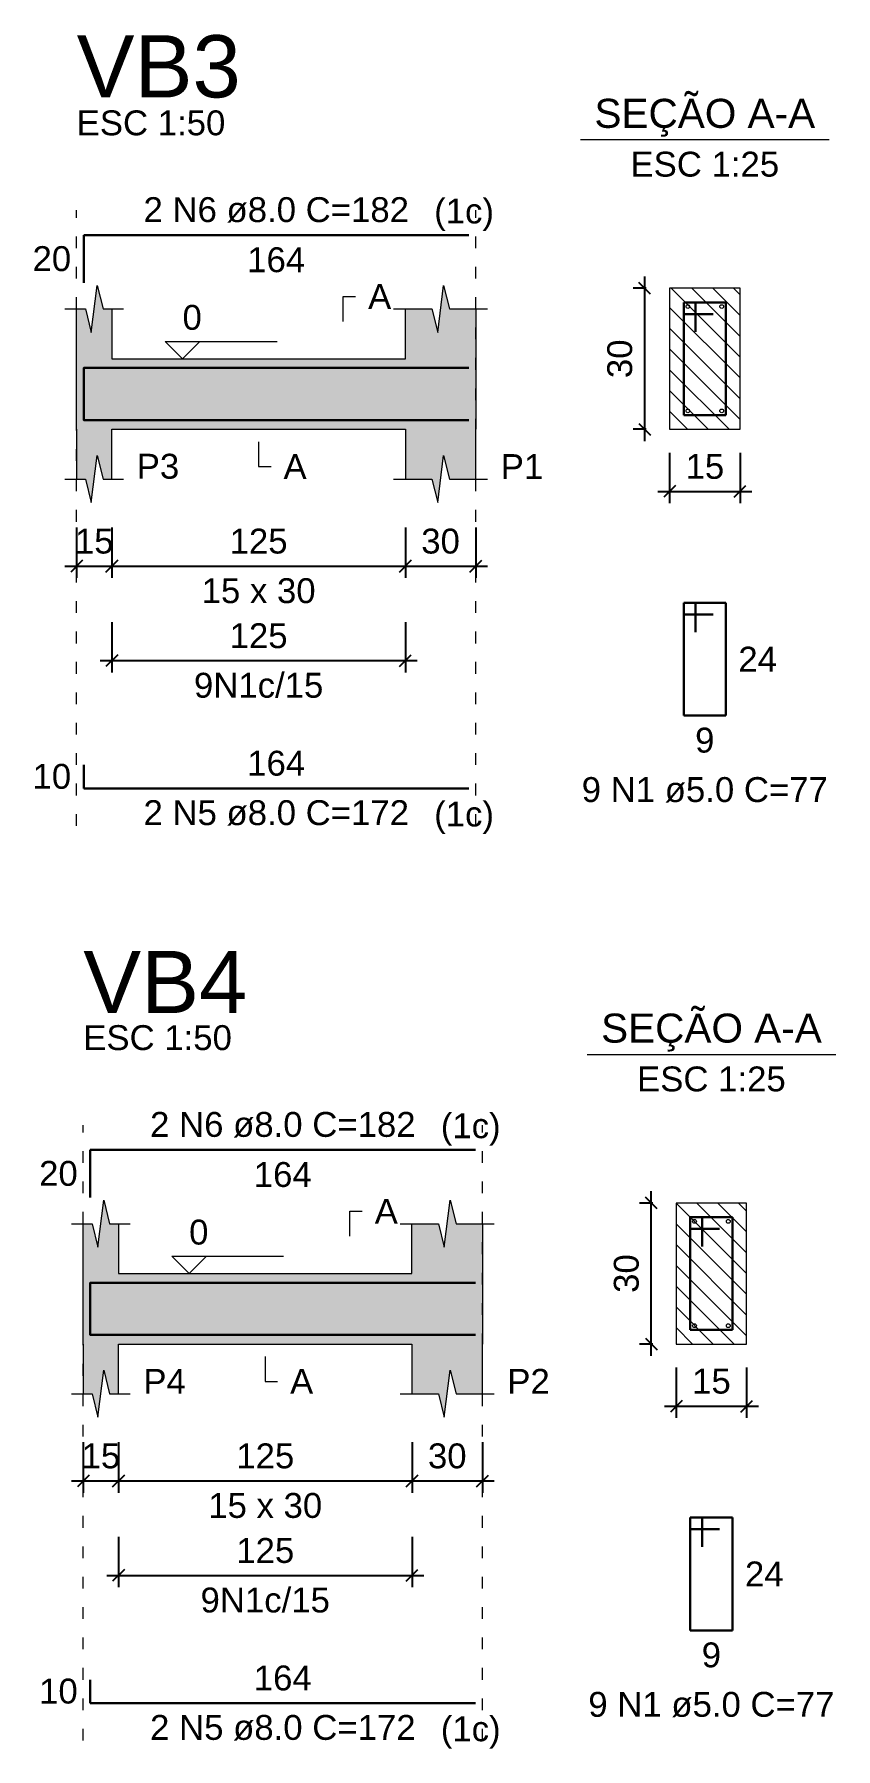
# Model space of a CAD drawing. Header units: inches. Extents: x 11 to 257, y -21 to 53.
# Drawn here: x 189.38 to 196.21, y 37.51 to 52.1 of the extents above; entities that cross this region are included whole.
import ezdxf

# ---------------------------------------------------------------- set-up
doc = ezdxf.new("R2010")
doc.units = ezdxf.units.IN
doc.header["$MEASUREMENT"] = 0
doc.linetypes.add('DOT2', pattern=[3.175, 0, -3.175])
for name, color, linetype, lineweight in [('Descrição da armadura', 7, 'Continuous', 5), ('DT-Barras na forma', 2, 'Continuous', 30), ('DT-Barras no corte', 5, 'Continuous', 5), ('DT-Barras rebatidas', 2, 'Continuous', 30), ('DT-Cotas', 9, 'Continuous', 5), ('DT-Forma', 5, 'Continuous', 5), ('DT-Hachura forma vigas', 252, 'Continuous', 5), ('DT-Hachura seção vigas', 252, 'Continuous', 5), ('DT-Pontilhado', 9, 'DOT2', 5), ('DT-Textos', 7, 'Continuous', 5), ('DT-Título', 3, 'Continuous', 20), ('Textos armaduras', 7, 'Continuous', 5)]:
    doc.layers.add(name, color=color, linetype=linetype, lineweight=lineweight)
doc.styles.add('Arial', font='arial.ttf')
doc.styles.get("Standard").update_dxf_attribs({"font": 'arial.ttf'})
doc.dimstyles.new('UM_25.000000', dxfattribs={"dimtxt": 0.18, "dimasz": 0.1, "dimexe": 0.1, "dimexo": 0.2, "dimgap": 0, "dimtad": 1, "dimtih": 1, "dimtoh": 1, "dimdec": 1, "dimlfac": 25, "dimzin": 0, "dimdsep": 46, "dimtxsty": 'Standard', "dimcen": 0.09, "dimdle": 0.1, "dimadec": 1, "dimazin": 2, "dimtfac": 1, "dimtdec": 4, "dimtofl": 0, "dimtmove": 0, "dimatfit": 3, "dimfxl": 1, "dimtolj": 1, "dimarcsym": 0})
doc.dimstyles.new('UM_50.000000', dxfattribs={"dimtxt": 0.18, "dimasz": 0.1, "dimexe": 0.1, "dimexo": 0.2, "dimgap": 0, "dimtad": 1, "dimtih": 1, "dimtoh": 1, "dimdec": 1, "dimlfac": 50, "dimzin": 0, "dimdsep": 46, "dimtxsty": 'Standard', "dimcen": 0.09, "dimdle": 0.1, "dimadec": 1, "dimazin": 2, "dimtfac": 1, "dimtdec": 4, "dimtofl": 0, "dimtmove": 0, "dimatfit": 3, "dimfxl": 1, "dimtolj": 1, "dimarcsym": 0})

# ---------------------------------------------------------------- blocks, each defined once
blk = doc.blocks.new('_Oblique')
at = {"color": 0, "linetype": 'ByBlock', "lineweight": -2}
blk.add_line((-0.5, -0.5), (0.5, 0.5), dxfattribs=at)
blk = doc.blocks.new('*D187')
at = {"layer": 'Defpoints', "color": 0, "transparency": 16777216}
for p in [(189.745, 48.102), (190.045, 48.102), (190.045, 47.572)]:
    blk.add_point(p, dxfattribs=at)
at = {"layer": 'DT-Cotas', "color": 0, "lineweight": -2, "transparency": 16777216}
for p, q in [((189.745, 47.902), (189.745, 47.472)), ((190.045, 47.902), (190.045, 47.472)), ((189.645, 47.572), (190.145, 47.572))]:
    blk.add_line(p, q, dxfattribs=at)
at = {"layer": 'DT-Cotas', "color": 0, "lineweight": -2, "transparency": 16777216, "xscale": 0.1, "yscale": 0.1, "zscale": 0.1, "rotation": 180}
blk.add_blockref('_Oblique', (189.745, 47.572), dxfattribs=at)
at = {"layer": 'DT-Cotas', "color": 0, "lineweight": -2, "transparency": 16777216, "xscale": 0.1, "yscale": 0.1, "zscale": 0.1}
blk.add_blockref('_Oblique', (190.045, 47.572), dxfattribs=at)
at = {"layer": 'DT-Cotas', "transparency": 16777216, "insert": (189.895, 47.784), "char_height": 0.2118, "attachment_point": 5, "rotation": 0.0057, "style": 'Arial'}
blk.add_mtext('\\A1;15', dxfattribs=at)
blk = doc.blocks.new('*D188')
at = {"layer": 'Defpoints', "color": 0, "transparency": 16777216}
for p in [(190.045, 48.102), (192.545, 48.102), (192.545, 47.572)]:
    blk.add_point(p, dxfattribs=at)
at = {"layer": 'DT-Cotas', "color": 0, "lineweight": -2, "transparency": 16777216}
for p, q in [((190.045, 47.902), (190.045, 47.472)), ((192.545, 47.902), (192.545, 47.472)), ((189.945, 47.572), (192.645, 47.572))]:
    blk.add_line(p, q, dxfattribs=at)
at = {"layer": 'DT-Cotas', "color": 0, "lineweight": -2, "transparency": 16777216, "xscale": 0.1, "yscale": 0.1, "zscale": 0.1, "rotation": 180}
blk.add_blockref('_Oblique', (190.045, 47.572), dxfattribs=at)
at = {"layer": 'DT-Cotas', "color": 0, "lineweight": -2, "transparency": 16777216, "xscale": 0.1, "yscale": 0.1, "zscale": 0.1}
blk.add_blockref('_Oblique', (192.545, 47.572), dxfattribs=at)
at = {"layer": 'DT-Cotas', "transparency": 16777216, "insert": (191.295, 47.784), "char_height": 0.2118, "attachment_point": 5, "rotation": 0.0057, "style": 'Arial'}
blk.add_mtext('\\A1;125', dxfattribs=at)
blk = doc.blocks.new('*D189')
at = {"layer": 'Defpoints', "color": 0, "transparency": 16777216}
for p in [(192.545, 48.102), (193.145, 48.102), (193.145, 47.572)]:
    blk.add_point(p, dxfattribs=at)
at = {"layer": 'DT-Cotas', "color": 0, "lineweight": -2, "transparency": 16777216}
for p, q in [((192.545, 47.902), (192.545, 47.472)), ((193.145, 47.902), (193.145, 47.472)), ((192.445, 47.572), (193.245, 47.572))]:
    blk.add_line(p, q, dxfattribs=at)
at = {"layer": 'DT-Cotas', "color": 0, "lineweight": -2, "transparency": 16777216, "xscale": 0.1, "yscale": 0.1, "zscale": 0.1, "rotation": 180}
blk.add_blockref('_Oblique', (192.545, 47.572), dxfattribs=at)
at = {"layer": 'DT-Cotas', "color": 0, "lineweight": -2, "transparency": 16777216, "xscale": 0.1, "yscale": 0.1, "zscale": 0.1}
blk.add_blockref('_Oblique', (193.145, 47.572), dxfattribs=at)
at = {"layer": 'DT-Cotas', "transparency": 16777216, "insert": (192.845, 47.784), "char_height": 0.2118, "attachment_point": 5, "rotation": 0.0057, "style": 'Arial'}
blk.add_mtext('\\A1;30', dxfattribs=at)
blk = doc.blocks.new('*D190')
at = {"layer": 'Defpoints', "color": 0, "transparency": 16777216}
for p in [(190.045, 47.297), (192.545, 47.297), (192.545, 46.768)]:
    blk.add_point(p, dxfattribs=at)
at = {"layer": 'DT-Cotas', "color": 0, "lineweight": -2, "transparency": 16777216}
for p, q in [((190.045, 47.097), (190.045, 46.668)), ((192.545, 47.097), (192.545, 46.668)), ((189.945, 46.768), (192.645, 46.768))]:
    blk.add_line(p, q, dxfattribs=at)
at = {"layer": 'DT-Cotas', "color": 0, "lineweight": -2, "transparency": 16777216, "xscale": 0.1, "yscale": 0.1, "zscale": 0.1, "rotation": 180}
blk.add_blockref('_Oblique', (190.045, 46.768), dxfattribs=at)
at = {"layer": 'DT-Cotas', "color": 0, "lineweight": -2, "transparency": 16777216, "xscale": 0.1, "yscale": 0.1, "zscale": 0.1}
blk.add_blockref('_Oblique', (192.545, 46.768), dxfattribs=at)
at = {"layer": 'DT-Cotas', "transparency": 16777216, "insert": (191.295, 46.979), "char_height": 0.2118, "attachment_point": 5, "rotation": 0.0057, "style": 'Arial'}
blk.add_mtext('\\A1;125', dxfattribs=at)
blk = doc.blocks.new('*D191')
at = {"layer": 'Defpoints', "color": 0, "transparency": 16777216}
for p in [(194.584, 49.937), (194.796, 49.937), (194.796, 48.737)]:
    blk.add_point(p, dxfattribs=at)
at = {"layer": 'DT-Cotas', "color": 0, "lineweight": -2, "transparency": 16777216}
for p, q in [((194.596, 49.937), (194.484, 49.937)), ((194.584, 48.637), (194.584, 50.037)), ((194.596, 48.737), (194.484, 48.737))]:
    blk.add_line(p, q, dxfattribs=at)
at = {"layer": 'DT-Cotas', "color": 0, "lineweight": -2, "transparency": 16777216, "xscale": 0.1, "yscale": 0.1, "zscale": 0.1}
for p, rotation in [((194.584, 49.937), 90), ((194.584, 48.737), 270)]:
    blk.add_blockref('_Oblique', p, dxfattribs=dict(at, rotation=rotation))
at = {"layer": 'DT-Cotas', "transparency": 16777216, "insert": (194.372, 49.337), "char_height": 0.2118, "attachment_point": 5, "rotation": 90, "style": 'Arial'}
blk.add_mtext('\\A1;30', dxfattribs=at)
blk = doc.blocks.new('*D192')
at = {"layer": 'Defpoints', "color": 0, "transparency": 16777216}
for p in [(194.796, 48.737), (195.396, 48.737), (195.396, 48.208)]:
    blk.add_point(p, dxfattribs=at)
at = {"layer": 'DT-Cotas', "color": 0, "lineweight": -2, "transparency": 16777216}
for p, q in [((194.796, 48.537), (194.796, 48.108)), ((195.396, 48.537), (195.396, 48.108)), ((194.696, 48.208), (195.496, 48.208))]:
    blk.add_line(p, q, dxfattribs=at)
at = {"layer": 'DT-Cotas', "color": 0, "lineweight": -2, "transparency": 16777216, "xscale": 0.1, "yscale": 0.1, "zscale": 0.1, "rotation": 180}
blk.add_blockref('_Oblique', (194.796, 48.208), dxfattribs=at)
at = {"layer": 'DT-Cotas', "color": 0, "lineweight": -2, "transparency": 16777216, "xscale": 0.1, "yscale": 0.1, "zscale": 0.1}
blk.add_blockref('_Oblique', (195.396, 48.208), dxfattribs=at)
at = {"layer": 'DT-Cotas', "transparency": 16777216, "insert": (195.096, 48.42), "char_height": 0.2118, "attachment_point": 5, "rotation": 0.0057, "style": 'Arial'}
blk.add_mtext('\\A1;15', dxfattribs=at)
blk = doc.blocks.new('*D175')
at = {"layer": 'Defpoints', "color": 0, "transparency": 16777216}
for p in [(189.802, 40.317), (190.102, 40.317), (190.102, 39.787)]:
    blk.add_point(p, dxfattribs=at)
at = {"layer": 'DT-Cotas', "color": 0, "lineweight": -2, "transparency": 16777216}
for p, q in [((189.802, 40.117), (189.802, 39.687)), ((190.102, 40.117), (190.102, 39.687)), ((189.702, 39.787), (190.202, 39.787))]:
    blk.add_line(p, q, dxfattribs=at)
at = {"layer": 'DT-Cotas', "color": 0, "lineweight": -2, "transparency": 16777216, "xscale": 0.1, "yscale": 0.1, "zscale": 0.1, "rotation": 180}
blk.add_blockref('_Oblique', (189.802, 39.787), dxfattribs=at)
at = {"layer": 'DT-Cotas', "color": 0, "lineweight": -2, "transparency": 16777216, "xscale": 0.1, "yscale": 0.1, "zscale": 0.1}
blk.add_blockref('_Oblique', (190.102, 39.787), dxfattribs=at)
at = {"layer": 'DT-Cotas', "transparency": 16777216, "insert": (189.952, 39.999), "char_height": 0.2118, "attachment_point": 5, "rotation": 0.0057, "style": 'Arial'}
blk.add_mtext('\\A1;15', dxfattribs=at)
blk = doc.blocks.new('*D176')
at = {"layer": 'Defpoints', "color": 0, "transparency": 16777216}
for p in [(190.102, 40.317), (192.602, 40.317), (192.602, 39.787)]:
    blk.add_point(p, dxfattribs=at)
at = {"layer": 'DT-Cotas', "color": 0, "lineweight": -2, "transparency": 16777216}
for p, q in [((190.102, 40.117), (190.102, 39.687)), ((192.602, 40.117), (192.602, 39.687)), ((190.002, 39.787), (192.702, 39.787))]:
    blk.add_line(p, q, dxfattribs=at)
at = {"layer": 'DT-Cotas', "color": 0, "lineweight": -2, "transparency": 16777216, "xscale": 0.1, "yscale": 0.1, "zscale": 0.1, "rotation": 180}
blk.add_blockref('_Oblique', (190.102, 39.787), dxfattribs=at)
at = {"layer": 'DT-Cotas', "color": 0, "lineweight": -2, "transparency": 16777216, "xscale": 0.1, "yscale": 0.1, "zscale": 0.1}
blk.add_blockref('_Oblique', (192.602, 39.787), dxfattribs=at)
at = {"layer": 'DT-Cotas', "transparency": 16777216, "insert": (191.352, 39.999), "char_height": 0.2118, "attachment_point": 5, "rotation": 0.0057, "style": 'Arial'}
blk.add_mtext('\\A1;125', dxfattribs=at)
blk = doc.blocks.new('*D177')
at = {"layer": 'Defpoints', "color": 0, "transparency": 16777216}
for p in [(192.602, 40.317), (193.202, 40.317), (193.202, 39.787)]:
    blk.add_point(p, dxfattribs=at)
at = {"layer": 'DT-Cotas', "color": 0, "lineweight": -2, "transparency": 16777216}
for p, q in [((192.602, 40.117), (192.602, 39.687)), ((193.202, 40.117), (193.202, 39.687)), ((192.502, 39.787), (193.302, 39.787))]:
    blk.add_line(p, q, dxfattribs=at)
at = {"layer": 'DT-Cotas', "color": 0, "lineweight": -2, "transparency": 16777216, "xscale": 0.1, "yscale": 0.1, "zscale": 0.1, "rotation": 180}
blk.add_blockref('_Oblique', (192.602, 39.787), dxfattribs=at)
at = {"layer": 'DT-Cotas', "color": 0, "lineweight": -2, "transparency": 16777216, "xscale": 0.1, "yscale": 0.1, "zscale": 0.1}
blk.add_blockref('_Oblique', (193.202, 39.787), dxfattribs=at)
at = {"layer": 'DT-Cotas', "transparency": 16777216, "insert": (192.902, 39.999), "char_height": 0.2118, "attachment_point": 5, "rotation": 0.0057, "style": 'Arial'}
blk.add_mtext('\\A1;30', dxfattribs=at)
blk = doc.blocks.new('*D178')
at = {"layer": 'Defpoints', "color": 0, "transparency": 16777216}
for p in [(190.102, 39.512), (192.602, 39.512), (192.602, 38.983)]:
    blk.add_point(p, dxfattribs=at)
at = {"layer": 'DT-Cotas', "color": 0, "lineweight": -2, "transparency": 16777216}
for p, q in [((190.102, 39.312), (190.102, 38.883)), ((192.602, 39.312), (192.602, 38.883)), ((190.002, 38.983), (192.702, 38.983))]:
    blk.add_line(p, q, dxfattribs=at)
at = {"layer": 'DT-Cotas', "color": 0, "lineweight": -2, "transparency": 16777216, "xscale": 0.1, "yscale": 0.1, "zscale": 0.1, "rotation": 180}
blk.add_blockref('_Oblique', (190.102, 38.983), dxfattribs=at)
at = {"layer": 'DT-Cotas', "color": 0, "lineweight": -2, "transparency": 16777216, "xscale": 0.1, "yscale": 0.1, "zscale": 0.1}
blk.add_blockref('_Oblique', (192.602, 38.983), dxfattribs=at)
at = {"layer": 'DT-Cotas', "transparency": 16777216, "insert": (191.352, 39.194), "char_height": 0.2118, "attachment_point": 5, "rotation": 0.0057, "style": 'Arial'}
blk.add_mtext('\\A1;125', dxfattribs=at)
blk = doc.blocks.new('*D179')
at = {"layer": 'Defpoints', "color": 0, "transparency": 16777216}
for p in [(194.64, 42.152), (194.852, 42.152), (194.852, 40.952)]:
    blk.add_point(p, dxfattribs=at)
at = {"layer": 'DT-Cotas', "color": 0, "lineweight": -2, "transparency": 16777216}
for p, q in [((194.64, 40.852), (194.64, 42.252)), ((194.652, 42.152), (194.54, 42.152)), ((194.652, 40.952), (194.54, 40.952))]:
    blk.add_line(p, q, dxfattribs=at)
at = {"layer": 'DT-Cotas', "color": 0, "lineweight": -2, "transparency": 16777216, "xscale": 0.1, "yscale": 0.1, "zscale": 0.1}
for p, rotation in [((194.64, 42.152), 90), ((194.64, 40.952), 270)]:
    blk.add_blockref('_Oblique', p, dxfattribs=dict(at, rotation=rotation))
at = {"layer": 'DT-Cotas', "transparency": 16777216, "insert": (194.428, 41.552), "char_height": 0.2118, "attachment_point": 5, "rotation": 90, "style": 'Arial'}
blk.add_mtext('\\A1;30', dxfattribs=at)
blk = doc.blocks.new('*D180')
at = {"layer": 'Defpoints', "color": 0, "transparency": 16777216}
for p in [(194.852, 40.952), (195.452, 40.952), (195.452, 40.423)]:
    blk.add_point(p, dxfattribs=at)
at = {"layer": 'DT-Cotas', "color": 0, "lineweight": -2, "transparency": 16777216}
for p, q in [((194.852, 40.752), (194.852, 40.323)), ((195.452, 40.752), (195.452, 40.323)), ((194.752, 40.423), (195.552, 40.423))]:
    blk.add_line(p, q, dxfattribs=at)
at = {"layer": 'DT-Cotas', "color": 0, "lineweight": -2, "transparency": 16777216, "xscale": 0.1, "yscale": 0.1, "zscale": 0.1, "rotation": 180}
blk.add_blockref('_Oblique', (194.852, 40.423), dxfattribs=at)
at = {"layer": 'DT-Cotas', "color": 0, "lineweight": -2, "transparency": 16777216, "xscale": 0.1, "yscale": 0.1, "zscale": 0.1}
blk.add_blockref('_Oblique', (195.452, 40.423), dxfattribs=at)
at = {"layer": 'DT-Cotas', "transparency": 16777216, "insert": (195.152, 40.635), "char_height": 0.2118, "attachment_point": 5, "rotation": 0.0057, "style": 'Arial'}
blk.add_mtext('\\A1;15', dxfattribs=at)

msp = doc.modelspace()

# ---------------------------------------------------------------- hatches: boundary and pattern name
at = {"layer": 'DT-Hachura forma vigas', "linetype": 'Continuous'}
for points in [[(193.1454, 48.3137), (193.1454, 48.7373), (193.1454, 49.3373), (193.1454, 49.7609), (192.9204, 49.7609), (192.8704, 49.9609), (192.8204, 49.5609), (192.7704, 49.7609), (192.5454, 49.7609), (192.5454, 49.3373), (190.0454, 49.3373), (190.0454, 49.7609), (189.9704, 49.7609), (189.9204, 49.9609), (189.8704, 49.5609), (189.8204, 49.7609), (189.7454, 49.7609), (189.7454, 49.3373), (189.7454, 48.7373), (189.7454, 48.3137), (189.8204, 48.3137), (189.8704, 48.1137), (189.9204, 48.5137), (189.9704, 48.3137), (190.0454, 48.3137), (190.0454, 48.7373), (192.5454, 48.7373), (192.5454, 48.3137), (192.7704, 48.3137), (192.8204, 48.1137), (192.8704, 48.5137), (192.9204, 48.3137), (193.1454, 48.3137)], [(193.2015, 40.5287), (193.2015, 40.9523), (193.2015, 41.5523), (193.2015, 41.9759), (192.9765, 41.9759), (192.9265, 42.1759), (192.8765, 41.7759), (192.8265, 41.9759), (192.6015, 41.9759), (192.6015, 41.5523), (190.1015, 41.5523), (190.1015, 41.9759), (190.0265, 41.9759), (189.9765, 42.1759), (189.9265, 41.7759), (189.8765, 41.9759), (189.8015, 41.9759), (189.8015, 41.5523), (189.8015, 40.9523), (189.8015, 40.5287), (189.8765, 40.5287), (189.9265, 40.3287), (189.9765, 40.7287), (190.0265, 40.5287), (190.1015, 40.5287), (190.1015, 40.9523), (192.6015, 40.9523), (192.6015, 40.5287), (192.8265, 40.5287), (192.8765, 40.3287), (192.9265, 40.7287), (192.9765, 40.5287), (193.2015, 40.5287)]]:
    msp.add_hatch(color=256, dxfattribs=at).paths.add_polyline_path(points)
at = {"layer": 'DT-Hachura seção vigas', "linetype": 'Continuous'}
h = msp.add_hatch(dxfattribs=at)
h.set_pattern_fill('ANSI31', color=256, angle=90, style=0)
h.set_pattern_definition([(135, (185.86951, -246.41674), (-0.08838835, -0.08838835), [])])
h.paths.add_polyline_path([(194.7955, 48.7373), (194.7955, 48.7373), (195.3955, 48.7373), (195.3955, 49.9373), (194.7955, 49.9373), (194.7955, 48.7373)])
h = msp.add_hatch(dxfattribs=at)
h.set_pattern_fill('ANSI31', color=256, angle=90, style=0)
h.set_pattern_definition([(135, (167.88098, -254.20165), (-0.08838835, -0.08838835), [])])
h.paths.add_polyline_path([(194.8517, 40.9523), (194.8517, 40.9523), (195.4517, 40.9523), (195.4517, 42.1523), (194.8517, 42.1523), (194.8517, 40.9523)])

# ---------------------------------------------------------------- linework, layer by layer
at = {"layer": 'DT-Barras na forma'}
for p, q in [((195.0155, 49.8173), (194.9155, 49.8173)), ((194.9155, 49.8173), (194.9155, 48.8573)), ((195.2755, 49.8173), (194.9155, 49.8173)), ((194.9155, 49.8173), (194.9155, 49.7173)), ((195.0155, 49.5673), (195.0155, 49.8173)), ((195.2755, 48.8573), (195.2755, 49.8173)), ((194.9155, 49.7173), (195.1655, 49.7173)), ((194.9155, 48.8573), (195.2755, 48.8573)), ((195.0717, 42.0323), (194.9717, 42.0323)), ((194.9717, 42.0323), (194.9717, 41.0723)), ((195.3317, 42.0323), (194.9717, 42.0323)), ((194.9717, 42.0323), (194.9717, 41.9323)), ((195.0717, 41.7823), (195.0717, 42.0323)), ((195.3317, 41.0723), (195.3317, 42.0323)), ((194.9717, 41.9323), (195.2217, 41.9323)), ((194.9717, 41.0723), (195.3317, 41.0723))]:
    msp.add_line(p, q, dxfattribs=at)
for points in [[(189.8054, 48.8546), (189.8054, 49.2593), (193.0854, 49.2593)], [(189.8054, 49.0153), (189.8054, 48.8153), (193.0854, 48.8153)], [(189.8615, 41.0697), (189.8615, 41.4743), (193.1415, 41.4743)], [(189.8615, 41.2303), (189.8615, 41.0303), (193.1415, 41.0303)]]:
    msp.add_lwpolyline(points, dxfattribs=at)
at = {"layer": 'DT-Barras no corte'}
for centre in [(194.9515, 49.7813), (195.2395, 49.7813), (194.9515, 48.8933), (195.2395, 48.8933), (195.0077, 41.9963), (195.2957, 41.9963), (195.0077, 41.1083), (195.2957, 41.1083)]:
    msp.add_circle(centre, 0.016, dxfattribs=at)
at = {"layer": 'DT-Barras rebatidas'}
for p, q in [((189.8054, 49.9842), (189.8054, 50.3889)), ((189.8054, 50.3889), (193.0854, 50.3889)), ((195.0155, 47.2606), (194.9155, 47.2606)), ((194.9155, 47.2606), (194.9155, 46.3006)), ((195.2755, 47.2606), (194.9155, 47.2606)), ((194.9155, 47.2606), (194.9155, 47.1606)), ((194.9155, 47.1606), (195.1655, 47.1606)), ((195.0155, 47.0106), (195.0155, 47.2606)), ((195.2755, 46.3006), (195.2755, 47.2606)), ((194.9155, 46.3006), (195.2755, 46.3006)), ((189.8054, 45.8806), (189.8054, 45.6806)), ((189.8054, 45.6806), (193.0854, 45.6806)), ((189.8615, 42.1993), (189.8615, 42.6039)), ((189.8615, 42.6039), (193.1415, 42.6039)), ((195.0717, 39.4756), (194.9717, 39.4756)), ((194.9717, 39.4756), (194.9717, 38.5156)), ((195.3317, 39.4756), (194.9717, 39.4756)), ((194.9717, 39.4756), (194.9717, 39.3756)), ((195.0717, 39.2256), (195.0717, 39.4756)), ((195.3317, 38.5156), (195.3317, 39.4756)), ((194.9717, 39.3756), (195.2217, 39.3756)), ((194.9717, 38.5156), (195.3317, 38.5156)), ((189.8615, 38.0957), (189.8615, 37.8957)), ((189.8615, 37.8957), (193.1415, 37.8957))]:
    msp.add_line(p, q, dxfattribs=at)
at = {"layer": 'DT-Forma'}
for p, q in [((189.8704, 49.5609), (189.9204, 49.9609)), ((189.9204, 49.9609), (189.9704, 49.7609)), ((192.8204, 49.5609), (192.8704, 49.9609)), ((192.8704, 49.9609), (192.9204, 49.7609)), ((195.3955, 49.9373), (194.7955, 49.9373)), ((194.7955, 49.9373), (194.7955, 49.9373)), ((194.7955, 49.9373), (194.7955, 48.7373)), ((195.3955, 48.7373), (195.3955, 49.9373)), ((195.3955, 49.9373), (195.3955, 49.9373)), ((189.6454, 49.7609), (189.8204, 49.7609)), ((189.7454, 49.3373), (189.7454, 49.7609)), ((189.8204, 49.7609), (189.8704, 49.5609)), ((189.9704, 49.7609), (190.1454, 49.7609)), ((190.0454, 49.7609), (190.0454, 49.3373)), ((192.4454, 49.7609), (192.7704, 49.7609)), ((192.5454, 49.3373), (192.5454, 49.7609)), ((192.7704, 49.7609), (192.8204, 49.5609)), ((192.9204, 49.7609), (193.2454, 49.7609)), ((193.1454, 49.7609), (193.1454, 49.3373)), ((190.0454, 49.3373), (192.5454, 49.3373)), ((189.7454, 48.7373), (189.7454, 48.3137)), ((190.0454, 48.3137), (190.0454, 48.7373)), ((190.0454, 48.7373), (192.5454, 48.7373)), ((192.5454, 48.7373), (192.5454, 48.3137)), ((193.1454, 48.3137), (193.1454, 48.7373)), ((194.7955, 48.7373), (195.3955, 48.7373)), ((194.7955, 48.7373), (194.7955, 48.7373)), ((195.3955, 48.7373), (195.3955, 48.7373)), ((189.8704, 48.1137), (189.9204, 48.5137)), ((189.9204, 48.5137), (189.9704, 48.3137)), ((192.8204, 48.1137), (192.8704, 48.5137)), ((192.8704, 48.5137), (192.9204, 48.3137)), ((189.6454, 48.3137), (189.8204, 48.3137)), ((189.8204, 48.3137), (189.8704, 48.1137)), ((189.9704, 48.3137), (190.1454, 48.3137)), ((192.4454, 48.3137), (192.7704, 48.3137)), ((192.7704, 48.3137), (192.8204, 48.1137)), ((192.9204, 48.3137), (193.2454, 48.3137)), ((189.9265, 41.7759), (189.9765, 42.1759)), ((189.9765, 42.1759), (190.0265, 41.9759)), ((192.8765, 41.7759), (192.9265, 42.1759)), ((192.9265, 42.1759), (192.9765, 41.9759)), ((195.4517, 42.1523), (194.8517, 42.1523)), ((194.8517, 42.1523), (194.8517, 42.1523)), ((194.8517, 42.1523), (194.8517, 40.9523)), ((195.4517, 40.9523), (195.4517, 42.1523)), ((195.4517, 42.1523), (195.4517, 42.1523)), ((189.7015, 41.9759), (189.8765, 41.9759)), ((189.8015, 41.5523), (189.8015, 41.9759)), ((189.8765, 41.9759), (189.9265, 41.7759)), ((190.0265, 41.9759), (190.2015, 41.9759)), ((190.1015, 41.9759), (190.1015, 41.5523)), ((192.5015, 41.9759), (192.8265, 41.9759)), ((192.6015, 41.5523), (192.6015, 41.9759)), ((192.8265, 41.9759), (192.8765, 41.7759)), ((192.9765, 41.9759), (193.3015, 41.9759)), ((193.2015, 41.9759), (193.2015, 41.5523)), ((190.1015, 41.5523), (192.6015, 41.5523)), ((189.8015, 40.9523), (189.8015, 40.5287)), ((190.1015, 40.5287), (190.1015, 40.9523)), ((190.1015, 40.9523), (192.6015, 40.9523)), ((192.6015, 40.9523), (192.6015, 40.5287)), ((193.2015, 40.5287), (193.2015, 40.9523)), ((194.8517, 40.9523), (195.4517, 40.9523)), ((194.8517, 40.9523), (194.8517, 40.9523)), ((195.4517, 40.9523), (195.4517, 40.9523)), ((189.9265, 40.3287), (189.9765, 40.7287)), ((189.9765, 40.7287), (190.0265, 40.5287)), ((192.8765, 40.3287), (192.9265, 40.7287)), ((192.9265, 40.7287), (192.9765, 40.5287)), ((189.7015, 40.5287), (189.8765, 40.5287)), ((189.8765, 40.5287), (189.9265, 40.3287)), ((190.0265, 40.5287), (190.2015, 40.5287)), ((192.5015, 40.5287), (192.8265, 40.5287)), ((192.8265, 40.5287), (192.8765, 40.3287)), ((192.9765, 40.5287), (193.3015, 40.5287))]:
    msp.add_line(p, q, dxfattribs=at)
at = {"layer": 'DT-Forma', "linetype": 'Continuous'}
for p, q in [((189.7454, 48.7373), (189.7454, 49.3373)), ((193.1454, 49.3373), (193.1454, 48.7373)), ((189.8015, 40.9523), (189.8015, 41.5523)), ((193.2015, 41.5523), (193.2015, 40.9523))]:
    msp.add_line(p, q, dxfattribs=at)
at = {"layer": 'DT-Pontilhado', "ltscale": 0.05}
for p, q in [((189.7454, 45.3629), (189.7454, 50.6007)), ((193.1454, 45.3629), (193.1454, 50.6007)), ((189.8015, 37.578), (189.8015, 42.8157)), ((193.2015, 37.578), (193.2015, 42.8157))]:
    msp.add_line(p, q, dxfattribs=at)
at = {"layer": 'DT-Textos'}
for p, q in [((194.0365, 51.2022), (196.1545, 51.2022)), ((194.0927, 43.4172), (196.2107, 43.4172))]:
    msp.add_line(p, q, dxfattribs=at)
for points in [[(192.0159, 49.655), (192.0159, 49.8668), (192.1218, 49.8668)], [(190.7954, 49.4855), (190.6471, 49.3373), (190.4988, 49.4855), (191.4519, 49.4855)], [(191.2954, 48.6314), (191.2954, 48.4196), (191.4013, 48.4196)], [(192.072, 41.87), (192.072, 42.0818), (192.1779, 42.0818)], [(190.8515, 41.7006), (190.7033, 41.5523), (190.555, 41.7006), (191.5081, 41.7006)], [(191.3515, 40.8464), (191.3515, 40.6346), (191.4574, 40.6346)]]:
    msp.add_lwpolyline(points, dxfattribs=at)

# ---------------------------------------------------------------- texts
at = {"layer": 'Descrição da armadura', "linetype": 'Continuous', "char_height": 0.2118, "attachment_point": 8, "line_spacing_factor": 0.798, "style": 'Arial'}
for s, insert, width in [('2 N6 ø8.0 C=182', (191.4454, 50.4948), 4.534748), ('9N1c/15', (191.2954, 46.4498), 2.209726), ('2 N5 ø8.0 C=172', (191.4454, 45.3629), 4.534748), ('2 N6 ø8.0 C=182', (191.5015, 42.7098), 4.534748), ('9N1c/15', (191.3515, 38.6649), 2.209726), ('2 N5 ø8.0 C=172', (191.5015, 37.578), 4.534748)]:
    msp.add_mtext(s, dxfattribs=dict(at, insert=insert, width=width))
at = {"layer": 'Descrição da armadura', "color": 7, "linetype": 'Continuous', "char_height": 0.2118, "width": 4.204795, "attachment_point": 8, "line_spacing_factor": 0.798, "style": 'Arial'}
for insert in [(195.0955, 45.5593), (195.1517, 37.7743)]:
    msp.add_mtext('9 N1 ø5.0 C=77', dxfattribs=dict(at, insert=insert))
at = {"layer": 'DT-Textos', "line_spacing_factor": 0.798, "style": 'Arial'}
for s, insert, char_height, width, attachment_point in [('SEÇÃO A-A', (195.0955, 51.2263), 0.2471, 3.875022, 8), ('ESC 1:50', (189.7454, 51.2361), 0.2118, 3.045677, 7), ('ESC 1:25', (195.0955, 50.8845), 0.2118, 3.045677, 8), ('(1c)', (192.7905, 50.4253), 0.2118, 1.225428, 7), ('A', (192.2277, 49.7609), 0.2118, 0.474606, 7), ('0', (190.6471, 49.5808), 0.2118, 0.395737, 7), ('P3', (190.2572, 48.3137), 0.2118, 0.870342, 7), ('A', (191.5072, 48.3137), 0.2118, 0.474606, 7), ('P1', (193.3572, 48.3137), 0.2118, 0.870342, 7), ('15 x 30', (191.2954, 47.2547), 0.2118, 2.334116, 8), ('(1c)', (192.7905, 45.2933), 0.2118, 1.225428, 7), ('SEÇÃO A-A', (195.152, 43.4413), 0.2471, 3.875022, 8), ('ESC 1:50', (189.8015, 43.4511), 0.2118, 3.045677, 7), ('ESC 1:25', (195.1517, 43.0995), 0.2118, 3.045677, 8), ('(1c)', (192.847, 42.6403), 0.2118, 1.225428, 7), ('A', (192.2838, 41.9759), 0.2118, 0.474606, 7), ('0', (190.7033, 41.7959), 0.2118, 0.395737, 7), ('P4', (190.3133, 40.5287), 0.2118, 0.870342, 7), ('A', (191.5633, 40.5287), 0.2118, 0.474606, 7), ('P2', (193.4133, 40.5287), 0.2118, 0.870342, 7), ('15 x 30', (191.3515, 39.4697), 0.2118, 2.334116, 8), ('(1c)', (192.847, 37.5083), 0.2118, 1.225428, 7)]:
    msp.add_mtext(s, dxfattribs=dict(at, insert=insert, char_height=char_height, width=width, attachment_point=attachment_point))
at = {"layer": 'DT-Título', "char_height": 0.5295, "width": 2.689897, "attachment_point": 7, "line_spacing_factor": 0.798, "style": 'Arial'}
for s, insert in [('VB3', (189.7454, 51.5538)), ('VB4', (189.8015, 43.7688))]:
    msp.add_mtext(s, dxfattribs=dict(at, insert=insert))
at = {"layer": 'Textos armaduras', "linetype": 'Continuous', "char_height": 0.2118, "attachment_point": 7, "line_spacing_factor": 0.798, "style": 'Arial'}
for s, insert, width in [('20', (189.3695, 50.0806), 0.659905), ('164', (191.1979, 50.0712), 0.989858), ('164', (191.1979, 45.7865), 0.989858), ('10', (189.3695, 45.6747), 0.659905), ('20', (189.4257, 42.2957), 0.659905), ('164', (191.2541, 42.2862), 0.989858), ('10', (189.4257, 37.8898), 0.659905), ('164', (191.2541, 38.0016), 0.989858)]:
    msp.add_mtext(s, dxfattribs=dict(at, insert=insert, width=width))
at = {"layer": 'Textos armaduras', "color": 7, "linetype": 'Continuous', "char_height": 0.2118, "attachment_point": 7, "line_spacing_factor": 0.798, "style": 'Arial'}
for s, insert, width in [('24', (195.3814, 46.6747), 0.659905), ('9', (195.013, 45.9829), 0.329953), ('24', (195.4376, 38.8897), 0.659905), ('9', (195.0692, 38.1979), 0.329953)]:
    msp.add_mtext(s, dxfattribs=dict(at, insert=insert, width=width))

# ---------------------------------------------------------------- dimensions: what is measured, and where the dimension line sits
at = {"layer": 'DT-Cotas'}
for base, p1, p2, picture, middle in [((194.5837, 49.9373), (194.7955, 48.7373), (194.7955, 49.9373), '*D191', (194.3719, 49.3373)), ((194.6399, 42.1523), (194.8517, 40.9523), (194.8517, 42.1523), '*D179', (194.4281, 41.5523))]:
    dim = msp.add_linear_dim(base=base, p1=p1, p2=p2, angle=90, dimstyle='UM_25.000000', override={"dimtxt": 0.2118, "dimasz": 0.1, "dimexe": 0.1, "dimexo": 0.2, "dimtad": 1, "dimtih": 0, "dimtoh": 0, "dimdec": 1, "dimlfac": 25, "dimzin": 8, "dimtxsty": 'Arial', "dimblk": 'Oblique', "dimblk1": 'Oblique', "dimblk2": 'Oblique', "dimsah": 1, "dimdle": 0.1, "dimse1": 0, "dimse2": 0, "dimclrt": 256, "dimadec": 1, "dimazin": 3, "dimtmove": 2, "dimldrblk": 'Oblique'}, dxfattribs=at)
    dim.commit()
    dim.dimension.update_dxf_attribs({"geometry": picture, "text_midpoint": middle, "dimtype": 160, "text_rotation": 90})
for base, p1, p2, dimstyle, override, picture, middle in [((195.3955, 48.2078), (194.7955, 48.7373), (195.3955, 48.7373), 'UM_25.000000', {"dimtxt": 0.2118, "dimasz": 0.1, "dimexe": 0.1, "dimexo": 0.2, "dimtad": 1, "dimtih": 0, "dimtoh": 0, "dimdec": 1, "dimlfac": 25, "dimzin": 8, "dimtxsty": 'Arial', "dimblk": 'Oblique', "dimblk1": 'Oblique', "dimblk2": 'Oblique', "dimsah": 1, "dimdle": 0.1, "dimse1": 0, "dimse2": 0, "dimclrt": 256, "dimadec": 1, "dimazin": 3, "dimtmove": 2, "dimldrblk": 'Oblique'}, '*D192', (195.0955, 48.4196)), ((190.0454, 47.5724), (189.7454, 48.1019), (190.0454, 48.1019), 'UM_50.000000', {"dimtxt": 0.2118, "dimasz": 0.1, "dimexe": 0.1, "dimexo": 0.2, "dimtad": 1, "dimtih": 0, "dimtoh": 0, "dimdec": 1, "dimlfac": 50, "dimzin": 8, "dimtxsty": 'Arial', "dimblk": 'Oblique', "dimblk1": 'Oblique', "dimblk2": 'Oblique', "dimsah": 1, "dimdle": 0.1, "dimse1": 0, "dimse2": 0, "dimclrt": 256, "dimadec": 1, "dimazin": 3, "dimtmove": 2, "dimldrblk": 'Oblique'}, '*D187', (189.8954, 47.7842)), ((192.5454, 47.5724), (190.0454, 48.1019), (192.5454, 48.1019), 'UM_50.000000', {"dimtxt": 0.2118, "dimasz": 0.1, "dimexe": 0.1, "dimexo": 0.2, "dimtad": 1, "dimtih": 0, "dimtoh": 0, "dimdec": 1, "dimlfac": 50, "dimzin": 8, "dimtxsty": 'Arial', "dimblk": 'Oblique', "dimblk1": 'Oblique', "dimblk2": 'Oblique', "dimsah": 1, "dimdle": 0.1, "dimse1": 0, "dimse2": 0, "dimclrt": 256, "dimadec": 1, "dimazin": 3, "dimtmove": 2, "dimldrblk": 'Oblique'}, '*D188', (191.2954, 47.7842)), ((193.1454, 47.5724), (192.5454, 48.1019), (193.1454, 48.1019), 'UM_50.000000', {"dimtxt": 0.2118, "dimasz": 0.1, "dimexe": 0.1, "dimexo": 0.2, "dimtad": 1, "dimtih": 0, "dimtoh": 0, "dimdec": 1, "dimlfac": 50, "dimzin": 8, "dimtxsty": 'Arial', "dimblk": 'Oblique', "dimblk1": 'Oblique', "dimblk2": 'Oblique', "dimsah": 1, "dimdle": 0.1, "dimse1": 0, "dimse2": 0, "dimclrt": 256, "dimadec": 1, "dimazin": 3, "dimtmove": 2, "dimldrblk": 'Oblique'}, '*D189', (192.8454, 47.7842)), ((192.5454, 46.7675), (190.0454, 47.297), (192.5454, 47.297), 'UM_50.000000', {"dimtxt": 0.2118, "dimasz": 0.1, "dimexe": 0.1, "dimexo": 0.2, "dimtad": 1, "dimtih": 0, "dimtoh": 0, "dimdec": 1, "dimlfac": 50, "dimzin": 8, "dimtxsty": 'Arial', "dimblk": 'Oblique', "dimblk1": 'Oblique', "dimblk2": 'Oblique', "dimsah": 1, "dimdle": 0.1, "dimse1": 0, "dimse2": 0, "dimclrt": 256, "dimadec": 1, "dimazin": 3, "dimtmove": 2, "dimldrblk": 'Oblique'}, '*D190', (191.2954, 46.9793)), ((195.4517, 40.4228), (194.8517, 40.9523), (195.4517, 40.9523), 'UM_25.000000', {"dimtxt": 0.2118, "dimasz": 0.1, "dimexe": 0.1, "dimexo": 0.2, "dimtad": 1, "dimtih": 0, "dimtoh": 0, "dimdec": 1, "dimlfac": 25, "dimzin": 8, "dimtxsty": 'Arial', "dimblk": 'Oblique', "dimblk1": 'Oblique', "dimblk2": 'Oblique', "dimsah": 1, "dimdle": 0.1, "dimse1": 0, "dimse2": 0, "dimclrt": 256, "dimadec": 1, "dimazin": 3, "dimtmove": 2, "dimldrblk": 'Oblique'}, '*D180', (195.1517, 40.6346)), ((190.1015, 39.7874), (189.8015, 40.3169), (190.1015, 40.3169), 'UM_50.000000', {"dimtxt": 0.2118, "dimasz": 0.1, "dimexe": 0.1, "dimexo": 0.2, "dimtad": 1, "dimtih": 0, "dimtoh": 0, "dimdec": 1, "dimlfac": 50, "dimzin": 8, "dimtxsty": 'Arial', "dimblk": 'Oblique', "dimblk1": 'Oblique', "dimblk2": 'Oblique', "dimsah": 1, "dimdle": 0.1, "dimse1": 0, "dimse2": 0, "dimclrt": 256, "dimadec": 1, "dimazin": 3, "dimtmove": 2, "dimldrblk": 'Oblique'}, '*D175', (189.9515, 39.9992)), ((192.6015, 39.7874), (190.1015, 40.3169), (192.6015, 40.3169), 'UM_50.000000', {"dimtxt": 0.2118, "dimasz": 0.1, "dimexe": 0.1, "dimexo": 0.2, "dimtad": 1, "dimtih": 0, "dimtoh": 0, "dimdec": 1, "dimlfac": 50, "dimzin": 8, "dimtxsty": 'Arial', "dimblk": 'Oblique', "dimblk1": 'Oblique', "dimblk2": 'Oblique', "dimsah": 1, "dimdle": 0.1, "dimse1": 0, "dimse2": 0, "dimclrt": 256, "dimadec": 1, "dimazin": 3, "dimtmove": 2, "dimldrblk": 'Oblique'}, '*D176', (191.3515, 39.9992)), ((193.2015, 39.7874), (192.6015, 40.3169), (193.2015, 40.3169), 'UM_50.000000', {"dimtxt": 0.2118, "dimasz": 0.1, "dimexe": 0.1, "dimexo": 0.2, "dimtad": 1, "dimtih": 0, "dimtoh": 0, "dimdec": 1, "dimlfac": 50, "dimzin": 8, "dimtxsty": 'Arial', "dimblk": 'Oblique', "dimblk1": 'Oblique', "dimblk2": 'Oblique', "dimsah": 1, "dimdle": 0.1, "dimse1": 0, "dimse2": 0, "dimclrt": 256, "dimadec": 1, "dimazin": 3, "dimtmove": 2, "dimldrblk": 'Oblique'}, '*D177', (192.9015, 39.9992)), ((192.6015, 38.9826), (190.1015, 39.5121), (192.6015, 39.5121), 'UM_50.000000', {"dimtxt": 0.2118, "dimasz": 0.1, "dimexe": 0.1, "dimexo": 0.2, "dimtad": 1, "dimtih": 0, "dimtoh": 0, "dimdec": 1, "dimlfac": 50, "dimzin": 8, "dimtxsty": 'Arial', "dimblk": 'Oblique', "dimblk1": 'Oblique', "dimblk2": 'Oblique', "dimsah": 1, "dimdle": 0.1, "dimse1": 0, "dimse2": 0, "dimclrt": 256, "dimadec": 1, "dimazin": 3, "dimtmove": 2, "dimldrblk": 'Oblique'}, '*D178', (191.3515, 39.1944))]:
    dim = msp.add_linear_dim(base=base, p1=p1, p2=p2, dimstyle=dimstyle, override=override, dxfattribs=at)
    dim.commit()
    dim.dimension.update_dxf_attribs({"geometry": picture, "text_midpoint": middle, "dimtype": 160, "text_rotation": 0.00573})

doc.saveas('drawing.dxf')
